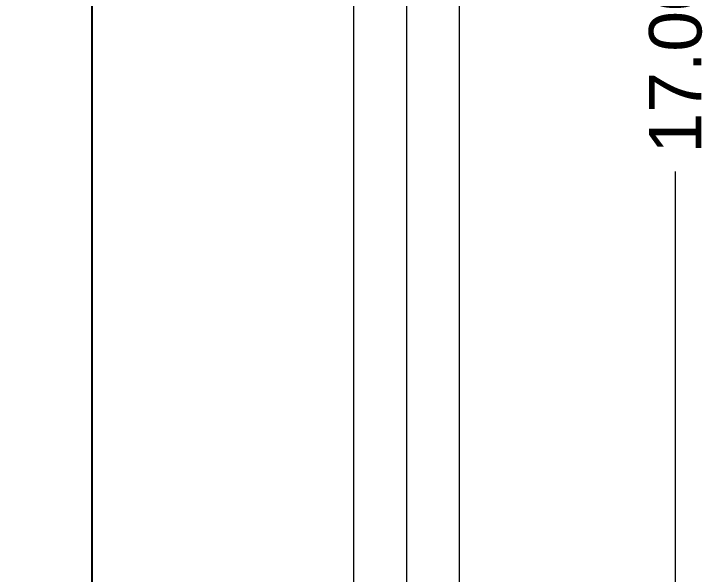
# Model space of a CAD drawing. Header units: metres. Extents: x -355 to 973, y -73 to 238.
# Drawn here: x -293.616 to -290.966, y 104.435 to 106.569 of the extents above; entities that cross this region are included whole.
import ezdxf

# ---------------------------------------------------------------- set-up
doc = ezdxf.new("R2010")
doc.units = ezdxf.units.M
doc.header["$LTSCALE"] = 3
doc.header["$MEASUREMENT"] = 0
doc.linetypes.add('1', pattern=[30, 6, 6, 6, 6, 6])
doc.linetypes.add('ACAD_ISO02W100', pattern=[15, 12, -3])
doc.layers.add('05', color=21, linetype='Continuous', lineweight=5)
doc.layers.add('4', color=4, linetype='ACAD_ISO02W100')
doc.styles.get("Standard").update_dxf_attribs({"font": 'arial.ttf'})
doc.dimstyles.new('ahmad', dxfattribs={"dimtxt": 0.2, "dimasz": 0.1375, "dimexe": 0, "dimexo": 0.0625, "dimgap": 0.09, "dimtad": 0, "dimzin": 0, "dimdsep": 46, "dimtxsty": 'Standard', "dimblk": 'OBLIQUE', "dimcen": 0.09, "dimclrd": 245, "dimclrt": 61, "dimadec": 0, "dimazin": 0, "dimtfac": 1, "dimtofl": 0, "dimtmove": 0, "dimatfit": 3, "dimldrblk": 'OBLIQUE', "dimfxl": 0, "dimfxlon": 1, "dimtolj": 1, "dimtzin": 0, "dimlwd": 13, "dimarcsym": 0})

# ---------------------------------------------------------------- blocks, each defined once
blk = doc.blocks.new('_Oblique')
at = {"color": 0, "linetype": 'ByBlock', "lineweight": -2}
blk.add_line((-0.5, -0.5), (0.5, 0.5), dxfattribs=at)
blk = doc.blocks.new('*D614')
at = {"color": 245, "lineweight": 13, "transparency": 16777216}
for p, q in [((-292.3228, 109.6861), (-292.3228, 104.4038)), ((-292.3228, 98.2861), (-292.3228, 103.5684))]:
    blk.add_line(p, q, dxfattribs=at)
at = {"layer": 'Defpoints', "color": 0, "transparency": 16777216}
for p in [(-292.1198, 109.6861), (-292.3228, 98.2861), (-292.1228, 98.2861)]:
    blk.add_point(p, dxfattribs=at)
at = {"color": 245, "lineweight": 13, "transparency": 16777216, "xscale": 0.1375, "yscale": 0.1375, "zscale": 0.1375}
for p, rotation in [((-292.3228, 109.6861), 90), ((-292.3228, 98.2861), 270)]:
    blk.add_blockref('_Oblique', p, dxfattribs=dict(at, rotation=rotation))
at = {"color": 61, "transparency": 16777216, "insert": (-292.3228, 103.9861), "char_height": 0.2, "attachment_point": 5, "rotation": 90}
blk.add_mtext('\\A1;11.40', dxfattribs=at)
blk = doc.blocks.new('*D639')
at = {"layer": '4', "color": 245, "lineweight": 13, "transparency": 16777216}
for p, q in [((-291.0968, 114.8861), (-291.0968, 106.8038)), ((-291.0968, 97.8861), (-291.0968, 105.9684))]:
    blk.add_line(p, q, dxfattribs=at)
at = {"layer": 'Defpoints', "color": 0, "transparency": 16777216}
for p in [(-291.9197, 114.8861), (-291.9197, 97.8861), (-291.0968, 97.8861)]:
    blk.add_point(p, dxfattribs=at)
at = {"layer": '4', "color": 245, "lineweight": 13, "transparency": 16777216, "xscale": 0.1375, "yscale": 0.1375, "zscale": 0.1375}
for p, rotation in [((-291.0968, 114.8861), 90), ((-291.0968, 97.8861), 270)]:
    blk.add_blockref('_Oblique', p, dxfattribs=dict(at, rotation=rotation))
at = {"layer": '4', "color": 61, "transparency": 16777216, "insert": (-291.0968, 106.3861), "char_height": 0.2, "attachment_point": 5, "rotation": 90}
blk.add_mtext('\\A1;17.00', dxfattribs=at)

msp = doc.modelspace()

# ---------------------------------------------------------------- linework, layer by layer
at = {"color": 240, "true_color": 0xed1f24}
msp.add_line((-293.3197, 119.0343), (-293.3197, 95.7213), dxfattribs=at)
at = {"layer": '05', "color": 0, "linetype": '1'}
for points in [[(-291.9198, 97.8861), (-291.9198, 114.8861), (-304.7968, 114.8861), (-304.7968, 97.8861)], [(-292.1198, 99.6861), (-292.1198, 107.4861)]]:
    msp.add_lwpolyline(points, dxfattribs=at)

# ---------------------------------------------------------------- dimensions: what is measured, and where the dimension line sits
dim = msp.add_linear_dim(base=(-292.3228, 98.2861), p1=(-292.1198, 109.6861), p2=(-292.1228, 98.2861), angle=90, dimstyle='ahmad')
dim.commit()
dim.dimension.update_dxf_attribs({"geometry": '*D614', "text_midpoint": (-292.3228, 103.9861)})
at = {"layer": '4', "color": 0}
dim = msp.add_linear_dim(base=(-291.0968, 97.8861), p1=(-291.9197, 114.8861), p2=(-291.9197, 97.8861), angle=90, dimstyle='ahmad', dxfattribs=at)
dim.commit()
dim.dimension.update_dxf_attribs({"geometry": '*D639', "text_midpoint": (-291.0968, 106.3861)})

doc.saveas('drawing.dxf')
